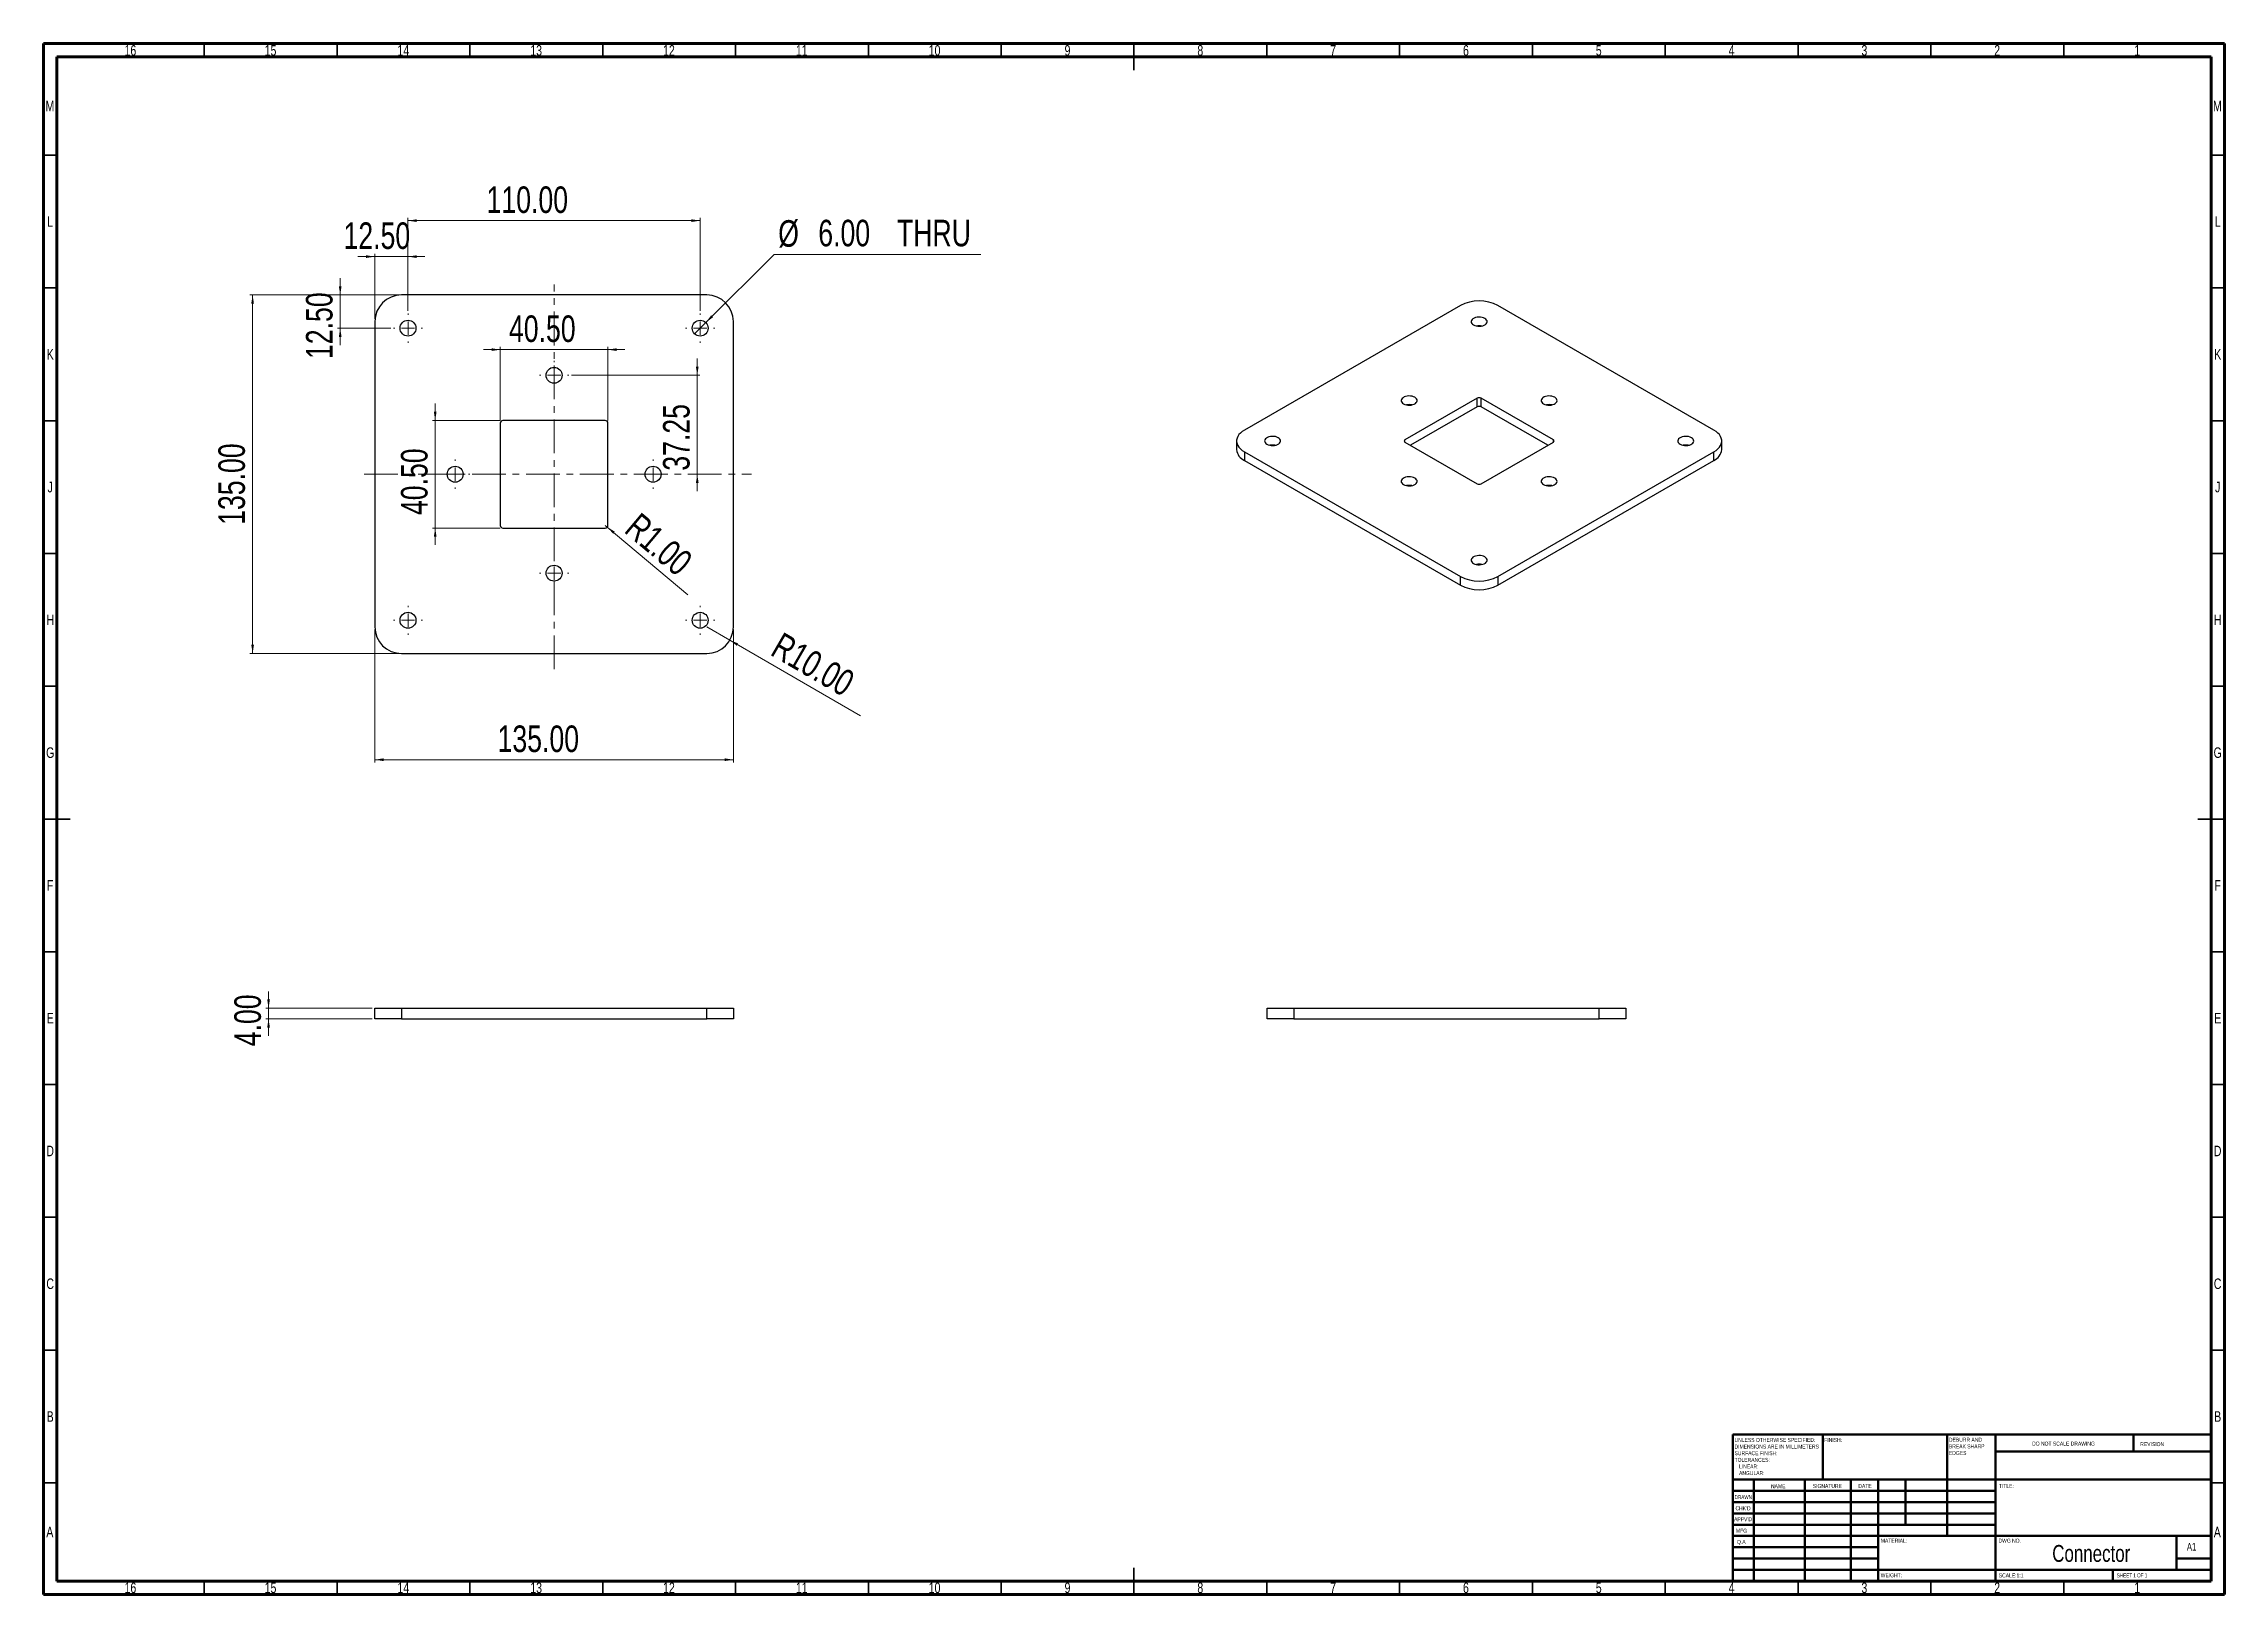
# Model space of a CAD drawing. Header units: millimetres. Extents: x 15 to 836, y 5 to 589.
import ezdxf

# ---------------------------------------------------------------- set-up
doc = ezdxf.new("R2010")
doc.units = ezdxf.units.MM
doc.linetypes.add('CENTERX2', pattern=[20.32, 12.7, -2.54, 2.54, -2.54])
doc.styles.add('SLDTEXTSTYLE0', font='TXT', dxfattribs={"width": 0.75})
doc.styles.add('SLDTEXTSTYLE1', font='TXT', dxfattribs={"width": 0.686449})
doc.styles.add('SLDTEXTSTYLE2', font='TXT', dxfattribs={"width": 0.6875})
doc.dimstyles.new('SLDDIMSTYLE0', dxfattribs={"dimtxt": 10, "dimasz": 3.302, "dimexe": 0, "dimexo": 0.0625, "dimgap": 2.5, "dimtad": 1, "dimrnd": 1e-09, "dimzin": 4, "dimdsep": 46, "dimtxsty": 'SLDTEXTSTYLE0', "dimsah": 1, "dimcen": 0.09, "dimadec": 0, "dimazin": 1, "dimtfac": 1, "dimtmove": 0, "dimatfit": 0, "dimfxl": 0, "dimfrac": 2, "dimtolj": 1, "dimtzin": 12, "dimarcsym": 0})
doc.dimstyles.new('SLDDIMSTYLE1', dxfattribs={"dimtxt": 10, "dimasz": 3.302, "dimexe": 0, "dimexo": 0.0625, "dimgap": 2.5, "dimtad": 1, "dimrnd": 1e-09, "dimzin": 4, "dimdsep": 46, "dimtxsty": 'SLDTEXTSTYLE0', "dimsah": 1, "dimcen": 0.09, "dimadec": 0, "dimazin": 1, "dimtfac": 1, "dimtofl": 0, "dimtmove": 0, "dimatfit": 3, "dimfxl": 0, "dimfrac": 2, "dimtolj": 1, "dimtzin": 12, "dimarcsym": 0})
doc.dimstyles.new('SLDDIMSTYLE2', dxfattribs={"dimtxt": 10, "dimasz": 3.302, "dimexe": 0, "dimexo": 0.0625, "dimgap": 2.5, "dimtad": 1, "dimrnd": 1e-09, "dimzin": 4, "dimdsep": 46, "dimtxsty": 'SLDTEXTSTYLE0', "dimsah": 1, "dimcen": 0, "dimadec": 0, "dimazin": 1, "dimtfac": 1, "dimtofl": 0, "dimtmove": 0, "dimatfit": 3, "dimfxl": 0, "dimfrac": 2, "dimtolj": 1, "dimtzin": 12, "dimarcsym": 0})
doc.dimstyles.new('SLDDIMSTYLE3', dxfattribs={"dimtxt": 10, "dimasz": 3.302, "dimexe": 0, "dimexo": 0.0625, "dimgap": 2.5, "dimtad": 0, "dimtih": 1, "dimtoh": 1, "dimrnd": 1e-09, "dimzin": 4, "dimdsep": 46, "dimtxsty": 'SLDTEXTSTYLE0', "dimblk1": 'NONE', "dimsah": 1, "dimcen": 0, "dimadec": 0, "dimazin": 1, "dimtfac": 1, "dimtmove": 0, "dimatfit": 3, "dimldrblk": 'NONE', "dimfxl": 0, "dimfrac": 2, "dimtolj": 1, "dimtzin": 12, "dimarcsym": 0})
doc.dimstyles.new('SLDDIMSTYLE4', dxfattribs={"dimtxt": 10, "dimasz": 3.302, "dimexe": 0, "dimexo": 0.0625, "dimgap": 2.5, "dimtad": 1, "dimrnd": 1e-09, "dimzin": 12, "dimdsep": 46, "dimtxsty": 'SLDTEXTSTYLE0', "dimsah": 1, "dimcen": 0.09, "dimadec": 0, "dimazin": 3, "dimtfac": 1, "dimtmove": 0, "dimatfit": 0, "dimfxl": 0, "dimfrac": 2, "dimtolj": 1, "dimtzin": 12, "dimarcsym": 0})

# ---------------------------------------------------------------- blocks, each defined once
blk = doc.blocks.new('SW_NOTE_0')
at = {"color": 0, "linetype": 'Continuous', "lineweight": 0, "char_height": 1.5, "attachment_point": 1, "style": 'SLDTEXTSTYLE0'}
for s, insert in [('UNLESS OTHERWISE SPECIFIED:', (0, 1.93)), ('TOLERANCES:', (0, -5.57)), ('SURFACE FINISH:', (0, -3.07)), ('DIMENSIONS ARE IN MILLIMETERS', (0, -0.57)), ('LINEAR:', (1.69, -8.07)), ('ANGULAR:', (1.69, -10.57))]:
    blk.add_mtext(s, dxfattribs=dict(at, insert=insert))
blk = doc.blocks.new('SW_NOTE_0_1')
at = {"color": 0, "linetype": 'Continuous', "lineweight": 0, "char_height": 1.5, "attachment_point": 1, "style": 'SLDTEXTSTYLE0'}
for s, insert in [('DEBURR AND', (0, 1.93)), ('BREAK SHARP', (0, -0.57)), ('EDGES', (0, -3.07))]:
    blk.add_mtext(s, dxfattribs=dict(at, insert=insert))
blk = doc.blocks.new('_D')
at = {"color": 7, "linetype": 'Continuous', "lineweight": 0}
for p, q in [((99.68, 225.74), (99.68, 232.09)), ((138.68, 225.74), (98.68, 225.74)), ((138.68, 221.74), (98.68, 221.74)), ((99.68, 225.74), (99.68, 221.74)), ((99.68, 221.74), (99.68, 215.39))]:
    blk.add_line(p, q, dxfattribs=at)
at = {"color": 7, "linetype": 'Continuous', "lineweight": 18}
for points in [[(99.68, 225.74), (100.19, 229.04), (99.17, 229.04)], [(99.68, 221.74), (99.17, 218.43), (100.19, 218.43)]]:
    blk.add_solid(points, dxfattribs=at)
at = {"color": 7, "linetype": 'Continuous', "lineweight": 18, "insert": (86.79, 211.42), "char_height": 10, "attachment_point": 1, "rotation": 90, "style": 'SLDTEXTSTYLE0'}
blk.add_mtext('4.00', dxfattribs=at)
blk = doc.blocks.new('_D_1')
at = {"color": 7, "linetype": 'Continuous', "lineweight": 0}
for p, q in [((148.68, 494.33), (92.68, 494.33)), ((93.68, 494.33), (93.68, 359.33)), ((148.68, 359.33), (92.68, 359.33))]:
    blk.add_line(p, q, dxfattribs=at)
at = {"color": 7, "linetype": 'Continuous', "lineweight": 18}
for points in [[(93.68, 494.33), (93.17, 491.03), (94.19, 491.03)], [(93.68, 359.33), (94.19, 362.63), (93.17, 362.63)]]:
    blk.add_solid(points, dxfattribs=at)
at = {"color": 7, "linetype": 'Continuous', "lineweight": 18, "insert": (80.79, 407.77), "char_height": 10, "attachment_point": 1, "rotation": 90, "style": 'SLDTEXTSTYLE0'}
blk.add_mtext('135.00', dxfattribs=at)
blk = doc.blocks.new('_D_2')
at = {"color": 7, "linetype": 'Continuous', "lineweight": 0}
for p, q in [((139.68, 368.33), (139.68, 318.33)), ((274.68, 368.33), (274.68, 318.33)), ((139.68, 319.33), (274.68, 319.33))]:
    blk.add_line(p, q, dxfattribs=at)
at = {"color": 7, "linetype": 'Continuous', "lineweight": 18}
for points in [[(139.68, 319.33), (142.98, 318.82), (142.98, 319.84)], [(274.68, 319.33), (271.38, 319.84), (271.38, 318.82)]]:
    blk.add_solid(points, dxfattribs=at)
at = {"color": 7, "linetype": 'Continuous', "lineweight": 18, "insert": (185.9, 332.22), "char_height": 10, "attachment_point": 1, "style": 'SLDTEXTSTYLE0'}
blk.add_mtext('135.00', dxfattribs=at)
blk = doc.blocks.new('_D_3')
at = {"color": 7, "linetype": 'Continuous', "lineweight": 0}
for q in [(264.68, 369.33), (322.57, 335.91)]:
    blk.add_line((273.34, 364.33), q, dxfattribs=at)
at = {"color": 7, "linetype": 'Continuous', "lineweight": 18}
blk.add_solid([(273.34, 364.33), (275.95, 362.24), (276.46, 363.12)], dxfattribs=at)
at = {"color": 7, "linetype": 'Continuous', "lineweight": 18, "insert": (293.15, 367.65), "char_height": 10, "attachment_point": 1, "rotation": 330, "style": 'SLDTEXTSTYLE0'}
blk.add_mtext('R10.00', dxfattribs=at)
blk = doc.blocks.new('_D_4')
at = {"color": 7, "linetype": 'Continuous', "lineweight": 0}
for p, q in [((152.18, 488.33), (152.18, 523.33)), ((152.18, 522.33), (262.18, 522.33)), ((262.18, 488.33), (262.18, 523.33))]:
    blk.add_line(p, q, dxfattribs=at)
at = {"color": 7, "linetype": 'Continuous', "lineweight": 18}
for points in [[(152.18, 522.33), (155.48, 521.82), (155.48, 522.84)], [(262.18, 522.33), (258.88, 522.84), (258.88, 521.82)]]:
    blk.add_solid(points, dxfattribs=at)
at = {"color": 7, "linetype": 'Continuous', "lineweight": 18, "insert": (181.76, 535.22), "char_height": 10, "attachment_point": 1, "style": 'SLDTEXTSTYLE0'}
blk.add_mtext('110.00', dxfattribs=at)
blk = doc.blocks.new('_D_5')
at = {"color": 7, "linetype": 'Continuous', "lineweight": 0}
for p, q in [((264.3, 483.95), (289.97, 509.62)), ((289.97, 509.62), (367.82, 509.62)), ((260.06, 479.71), (264.3, 483.95))]:
    blk.add_line(p, q, dxfattribs=at)
at = {"color": 7, "linetype": 'Continuous', "lineweight": 18}
blk.add_solid([(264.3, 483.95), (267, 485.93), (266.28, 486.65)], dxfattribs=at)
at = {"color": 7, "linetype": 'Continuous', "lineweight": 18, "char_height": 10, "attachment_point": 1, "style": 'SLDTEXTSTYLE0'}
for s, insert in [('%%c', (291.56, 522.51)), ('6.00', (306.64, 522.66)), ('THRU', (336.25, 522.66))]:
    blk.add_mtext(s, dxfattribs=dict(at, insert=insert))
blk = doc.blocks.new('_None')
blk = doc.blocks.new('_D_6')
at = {"color": 7, "linetype": 'Continuous', "lineweight": 0}
for p, q in [((139.68, 485.33), (139.68, 509.78)), ((152.18, 488.33), (152.18, 509.78)), ((139.68, 508.78), (133.33, 508.78)), ((152.18, 508.78), (139.68, 508.78)), ((152.18, 508.78), (158.53, 508.78))]:
    blk.add_line(p, q, dxfattribs=at)
at = {"color": 7, "linetype": 'Continuous', "lineweight": 18}
for points in [[(139.68, 508.78), (136.38, 509.29), (136.38, 508.27)], [(152.18, 508.78), (155.48, 508.27), (155.48, 509.29)]]:
    blk.add_solid(points, dxfattribs=at)
at = {"color": 7, "linetype": 'Continuous', "lineweight": 18, "insert": (127.91, 521.67), "char_height": 10, "attachment_point": 1, "style": 'SLDTEXTSTYLE0'}
blk.add_mtext('12.50', dxfattribs=at)
blk = doc.blocks.new('_D_7')
at = {"color": 7, "linetype": 'Continuous', "lineweight": 0}
for p, q in [((148.68, 494.33), (125.66, 494.33)), ((126.66, 494.33), (126.66, 500.68)), ((126.66, 494.33), (126.66, 481.83)), ((145.68, 481.83), (125.66, 481.83)), ((126.66, 481.83), (126.66, 475.48))]:
    blk.add_line(p, q, dxfattribs=at)
at = {"color": 7, "linetype": 'Continuous', "lineweight": 18}
for points in [[(126.66, 494.33), (127.17, 497.63), (126.15, 497.63)], [(126.66, 481.83), (126.15, 478.53), (127.17, 478.53)]]:
    blk.add_solid(points, dxfattribs=at)
at = {"color": 7, "linetype": 'Continuous', "lineweight": 18, "insert": (113.77, 470.22), "char_height": 10, "attachment_point": 1, "rotation": 90, "style": 'SLDTEXTSTYLE0'}
blk.add_mtext('12.50', dxfattribs=at)
blk = doc.blocks.new('_D_8')
at = {"color": 7, "linetype": 'Continuous', "lineweight": 0}
for p, q in [((186.93, 473.75), (180.58, 473.75)), ((186.93, 447.08), (186.93, 474.75)), ((186.93, 473.75), (227.43, 473.75)), ((227.43, 447.08), (227.43, 474.75)), ((227.43, 473.75), (233.78, 473.75))]:
    blk.add_line(p, q, dxfattribs=at)
at = {"color": 7, "linetype": 'Continuous', "lineweight": 18}
for points in [[(186.93, 473.75), (183.63, 474.26), (183.63, 473.25)], [(227.43, 473.75), (230.73, 473.25), (230.73, 474.26)]]:
    blk.add_solid(points, dxfattribs=at)
at = {"color": 7, "linetype": 'Continuous', "lineweight": 18, "insert": (190.19, 486.64), "char_height": 10, "attachment_point": 1, "style": 'SLDTEXTSTYLE0'}
blk.add_mtext('40.50', dxfattribs=at)
blk = doc.blocks.new('_D_9')
at = {"color": 7, "linetype": 'Continuous', "lineweight": 0}
for p, q in [((162.42, 447.08), (162.42, 453.43)), ((186.93, 447.08), (161.42, 447.08)), ((162.42, 447.08), (162.42, 406.58)), ((186.93, 406.58), (161.42, 406.58)), ((162.42, 406.58), (162.42, 400.23))]:
    blk.add_line(p, q, dxfattribs=at)
at = {"color": 7, "linetype": 'Continuous', "lineweight": 18}
for points in [[(162.42, 447.08), (162.93, 450.38), (161.91, 450.38)], [(162.42, 406.58), (161.91, 403.28), (162.93, 403.28)]]:
    blk.add_solid(points, dxfattribs=at)
at = {"color": 7, "linetype": 'Continuous', "lineweight": 18, "insert": (149.53, 411.46), "char_height": 10, "attachment_point": 1, "rotation": 90, "style": 'SLDTEXTSTYLE0'}
blk.add_mtext('40.50', dxfattribs=at)
blk = doc.blocks.new('_D_10')
at = {"color": 7, "linetype": 'Continuous', "lineweight": 0}
for q in [(226.43, 407.58), (257.51, 381.44)]:
    blk.add_line((227.2, 406.94), q, dxfattribs=at)
at = {"color": 7, "linetype": 'Continuous', "lineweight": 18}
blk.add_solid([(227.2, 406.94), (229.4, 404.42), (230.05, 405.2)], dxfattribs=at)
at = {"color": 7, "linetype": 'Continuous', "lineweight": 18, "insert": (239.58, 412.87), "char_height": 10, "attachment_point": 1, "rotation": 319.93144, "style": 'SLDTEXTSTYLE0'}
blk.add_mtext('R1.00', dxfattribs=at)
blk = doc.blocks.new('_D_11')
at = {"color": 7, "linetype": 'Continuous', "lineweight": 0}
for p, q in [((261.08, 464.08), (261.08, 470.43)), ((213.68, 464.08), (262.08, 464.08)), ((261.08, 464.08), (261.08, 426.83)), ((261.08, 426.83), (261.08, 420.48))]:
    blk.add_line(p, q, dxfattribs=at)
at = {"color": 7, "linetype": 'Continuous', "lineweight": 18}
for points in [[(261.08, 464.08), (261.59, 467.38), (260.57, 467.38)], [(261.08, 426.83), (260.57, 423.53), (261.59, 423.53)]]:
    blk.add_solid(points, dxfattribs=at)
at = {"color": 7, "linetype": 'Continuous', "lineweight": 18, "insert": (248.19, 428.17), "char_height": 10, "attachment_point": 1, "rotation": 90, "style": 'SLDTEXTSTYLE0'}
blk.add_mtext('37.25', dxfattribs=at)
blk = doc.blocks.new('SW_CENTERMARKSYMBOL_0')
at = {"color": 0, "linetype": 'Continuous', "lineweight": 18}
for p, q in [((-5, 0), (-5.5, 0)), ((0, 0), (-2.5, 0)), ((0, 5), (0, 5.5)), ((0, 0), (0, 2.5)), ((0, 0), (0, -2.5)), ((0, 0), (2.5, 0)), ((5, 0), (5.5, 0)), ((0, -5), (0, -5.5))]:
    blk.add_line(p, q, dxfattribs=at)
blk = doc.blocks.new('SW_CENTERMARKSYMBOL_1')
at = {"color": 0, "linetype": 'Continuous', "lineweight": 18}
for p, q in [((-5, 0), (-5.5, 0)), ((0, 0), (-2.5, 0)), ((0, 5), (0, 5.5)), ((0, 0), (0, 2.5)), ((0, 0), (0, -2.5)), ((0, 0), (2.5, 0)), ((5, 0), (5.5, 0)), ((0, -5), (0, -5.5))]:
    blk.add_line(p, q, dxfattribs=at)
blk = doc.blocks.new('SW_CENTERMARKSYMBOL_2')
at = {"color": 0, "linetype": 'Continuous', "lineweight": 18}
for p, q in [((-5, 0), (-5.5, 0)), ((0, 0), (-2.5, 0)), ((0, 5), (0, 5.5)), ((0, 0), (0, 2.5)), ((0, 0), (0, -2.5)), ((0, 0), (2.5, 0)), ((5, 0), (5.5, 0)), ((0, -5), (0, -5.5))]:
    blk.add_line(p, q, dxfattribs=at)
blk = doc.blocks.new('SW_CENTERMARKSYMBOL_3')
at = {"color": 0, "linetype": 'Continuous', "lineweight": 18}
for p, q in [((-5, 0), (-5.5, 0)), ((0, 0), (-2.5, 0)), ((0, 5), (0, 5.5)), ((0, 0), (0, 2.5)), ((0, 0), (0, -2.5)), ((0, 0), (2.5, 0)), ((5, 0), (5.5, 0)), ((0, -5), (0, -5.5))]:
    blk.add_line(p, q, dxfattribs=at)
blk = doc.blocks.new('SW_CENTERMARKSYMBOL_4')
at = {"color": 0, "linetype": 'Continuous', "lineweight": 18}
for p, q in [((-5, 0), (-5.5, 0)), ((0, 0), (-2.5, 0)), ((0, 5), (0, 5.5)), ((0, 0), (0, 2.5)), ((0, 0), (0, -2.5)), ((0, 0), (2.5, 0)), ((5, 0), (5.5, 0)), ((0, -5), (0, -5.5))]:
    blk.add_line(p, q, dxfattribs=at)
blk = doc.blocks.new('SW_CENTERMARKSYMBOL_5')
at = {"color": 0, "linetype": 'Continuous', "lineweight": 18}
for p, q in [((-5, 0), (-5.5, 0)), ((0, 0), (-2.5, 0)), ((0, 5), (0, 5.5)), ((0, 0), (0, 2.5)), ((0, 0), (0, -2.5)), ((0, 0), (2.5, 0)), ((5, 0), (5.5, 0)), ((0, -5), (0, -5.5))]:
    blk.add_line(p, q, dxfattribs=at)
blk = doc.blocks.new('SW_CENTERMARKSYMBOL_6')
at = {"color": 0, "linetype": 'Continuous', "lineweight": 18}
for p, q in [((-5, 0), (-5.5, 0)), ((0, 0), (-2.5, 0)), ((0, 5), (0, 5.5)), ((0, 0), (0, 2.5)), ((0, 0), (0, -2.5)), ((0, 0), (2.5, 0)), ((5, 0), (5.5, 0)), ((0, -5), (0, -5.5))]:
    blk.add_line(p, q, dxfattribs=at)
blk = doc.blocks.new('SW_CENTERMARKSYMBOL_7')
at = {"color": 0, "linetype": 'Continuous', "lineweight": 18}
for p, q in [((-5, 0), (-5.5, 0)), ((0, 0), (-2.5, 0)), ((0, 5), (0, 5.5)), ((0, 0), (0, 2.5)), ((0, 0), (0, -2.5)), ((0, 0), (2.5, 0)), ((5, 0), (5.5, 0)), ((0, -5), (0, -5.5))]:
    blk.add_line(p, q, dxfattribs=at)

msp = doc.modelspace()

# ---------------------------------------------------------------- linework, layer by layer
at = {"color": 7, "linetype": 'Continuous', "lineweight": 70}
for p, q in [((15, 5), (15, 589)), ((15, 589), (836, 589)), ((20, 10), (20, 584)), ((20, 584), (831, 584)), ((831, 584), (831, 10)), ((836, 589), (836, 5)), ((831, 10), (20, 10)), ((836, 5), (15, 5))]:
    msp.add_line(p, q, dxfattribs=at)
at = {"color": 7, "linetype": 'Continuous', "lineweight": 35}
for p, q in [((75.5, 584), (75.5, 589)), ((125.5, 584), (125.5, 589)), ((175.5, 584), (175.5, 589)), ((225.5, 584), (225.5, 589)), ((275.5, 584), (275.5, 589)), ((325.5, 584), (325.5, 589)), ((375.5, 584), (375.5, 589)), ((425.5, 589), (425.5, 579)), ((425.5, 584), (425.5, 589)), ((475.5, 584), (475.5, 589)), ((525.5, 584), (525.5, 589)), ((575.5, 584), (575.5, 589)), ((625.5, 584), (625.5, 589)), ((675.5, 584), (675.5, 589)), ((725.5, 584), (725.5, 589)), ((775.5, 584), (775.5, 589)), ((20, 547), (15, 547)), ((831, 547), (836, 547)), ((20, 497), (15, 497)), ((831, 497), (836, 497)), ((20, 447), (15, 447)), ((831, 447), (836, 447)), ((20, 397), (15, 397)), ((831, 397), (836, 397)), ((20, 347), (15, 347)), ((831, 347), (836, 347)), ((15, 297), (25, 297)), ((20, 297), (15, 297)), ((836, 297), (826, 297)), ((831, 297), (836, 297)), ((20, 247), (15, 247)), ((831, 247), (836, 247)), ((20, 197), (15, 197)), ((831, 197), (836, 197)), ((20, 147), (15, 147)), ((831, 147), (836, 147)), ((20, 97), (15, 97)), ((831, 97), (836, 97)), ((20, 47), (15, 47)), ((831, 47), (836, 47)), ((75.5, 10), (75.5, 5)), ((125.5, 10), (125.5, 5)), ((175.5, 10), (175.5, 5)), ((225.5, 10), (225.5, 5)), ((275.5, 10), (275.5, 5)), ((325.5, 10), (325.5, 5)), ((375.5, 10), (375.5, 5)), ((425.5, 5), (425.5, 15)), ((425.5, 10), (425.5, 5)), ((475.5, 10), (475.5, 5)), ((525.5, 10), (525.5, 5)), ((575.5, 10), (575.5, 5)), ((625.5, 10), (625.5, 5)), ((675.5, 10), (675.5, 5)), ((725.5, 10), (725.5, 5)), ((775.5, 10), (775.5, 5))]:
    msp.add_line(p, q, dxfattribs=at)
at = {"color": 7, "linetype": 'Continuous', "lineweight": 25}
for p, q in [((264.681, 494.331), (149.681, 494.331)), ((548.372, 490.394), (467.055, 443.451)), ((643.831, 443.451), (562.514, 490.394)), ((139.681, 484.331), (139.681, 369.331)), ((274.681, 369.331), (274.681, 484.331)), ((554.736, 455.493), (527.512, 439.777)), ((554.736, 452.227), (529.634, 437.736)), ((554.736, 452.227), (554.736, 455.493)), ((583.374, 439.777), (556.15, 455.493)), ((556.15, 452.227), (556.15, 455.493)), ((581.252, 437.736), (556.15, 452.227)), ((186.931, 446.081), (186.931, 407.581)), ((226.431, 447.081), (187.931, 447.081)), ((227.431, 407.581), (227.431, 446.081)), ((464.126, 439.369), (464.126, 436.103)), ((467.055, 435.287), (548.372, 388.343)), ((467.055, 435.287), (467.055, 432.021)), ((527.512, 438.961), (554.736, 423.245)), ((556.15, 423.245), (583.374, 438.961)), ((562.514, 388.343), (643.831, 435.287)), ((643.831, 432.021), (643.831, 435.287)), ((646.76, 436.103), (646.76, 439.369)), ((467.055, 432.021), (548.372, 385.077)), ((562.514, 385.077), (643.831, 432.021)), ((187.931, 406.581), (226.431, 406.581)), ((548.372, 385.077), (548.372, 388.343)), ((562.514, 388.343), (562.514, 385.077)), ((149.681, 359.331), (264.681, 359.331)), ((139.681, 221.736), (139.681, 225.736)), ((139.681, 225.736), (149.681, 225.736)), ((149.681, 221.736), (139.681, 221.736)), ((149.681, 225.736), (149.681, 221.736)), ((149.681, 225.736), (264.681, 225.736)), ((149.681, 221.736), (264.681, 221.736)), ((264.681, 221.736), (264.681, 225.736)), ((264.681, 225.736), (274.681, 225.736)), ((274.681, 221.736), (264.681, 221.736)), ((274.681, 225.736), (274.681, 221.736)), ((475.675, 221.736), (475.675, 225.736)), ((475.675, 225.736), (485.675, 225.736)), ((485.675, 221.736), (475.675, 221.736)), ((485.675, 225.736), (485.675, 221.736)), ((485.675, 225.736), (600.675, 225.736)), ((485.675, 221.736), (600.675, 221.736)), ((600.675, 221.736), (600.675, 225.736)), ((600.675, 225.736), (610.675, 225.736)), ((610.675, 221.736), (600.675, 221.736)), ((610.675, 225.736), (610.675, 221.736))]:
    msp.add_line(p, q, dxfattribs=at)
at = {"color": 7, "linetype": 'CENTERX2', "lineweight": 18}
for p, q in [((207.181, 353.45), (207.181, 498.302)), ((135.647, 426.831), (281.459, 426.831))]:
    msp.add_line(p, q, dxfattribs=at)
at = {"color": 8, "linetype": 'Continuous', "lineweight": 25}
for p, q in [((527.512, 438.961), (527.512, 439.777)), ((583.374, 438.961), (583.374, 439.777))]:
    msp.add_line(p, q, dxfattribs=at)
at = {"color": 7, "linetype": 'Continuous', "lineweight": 50}
for p, q in [((651, 65.25), (831, 65.25)), ((651, 65.25), (651, 10)), ((684.8, 48.25), (684.8, 65.25)), ((731.6, 65.25), (731.6, 27)), ((749.8, 65.25), (749.8, 10)), ((831, 58.875), (749.8, 58.875)), ((801.8, 58.875), (801.8, 65.25)), ((831, 48.25), (651, 48.25)), ((749.8, 44), (651, 44)), ((658.8, 48.25), (658.8, 10)), ((677.991, 48.25), (677.991, 10)), ((695.399, 48.25), (695.399, 10)), ((705.6, 10), (705.6, 48.25)), ((716, 31.25), (716, 48.25)), ((749.8, 39.75), (651, 39.75)), ((749.8, 35.5), (651, 35.5)), ((749.8, 31.25), (651, 31.25)), ((705.6, 27), (651, 27)), ((705.6, 27), (831, 27)), ((818, 14.25), (818, 27)), ((705.6, 22.75), (651, 22.75)), ((705.6, 18.5), (651, 18.5)), ((831, 18.5), (818, 18.5)), ((651, 14.25), (831, 14.25)), ((794, 10), (794, 14.25))]:
    msp.add_line(p, q, dxfattribs=at)
at = {"color": 7, "linetype": 'Continuous', "lineweight": 25, "flags": 128}
for points in [[(553.322, 483.047), (553.809, 482.819), (554.368, 482.655), (554.974, 482.561), (555.6, 482.542), (556.219, 482.599), (556.805, 482.728), (557.331, 482.926), (557.774, 483.182), (558.116, 483.485), (558.341, 483.823), (558.439, 484.181), (558.406, 484.542), (558.244, 484.892), (557.959, 485.215), (557.564, 485.496), (557.077, 485.724), (556.518, 485.888), (555.912, 485.982), (555.286, 486.001), (554.666, 485.944), (554.081, 485.815), (553.555, 485.617), (553.111, 485.361), (552.77, 485.058), (552.545, 484.72), (552.447, 484.362), (552.48, 484.001), (552.642, 483.651), (552.927, 483.328), (553.322, 483.047)], [(526.982, 453.35), (527.469, 453.122), (528.028, 452.958), (528.634, 452.864), (529.26, 452.845), (529.88, 452.902), (530.465, 453.031), (530.991, 453.229), (531.435, 453.485), (531.776, 453.788), (532.001, 454.126), (532.099, 454.484), (532.066, 454.846), (531.904, 455.195), (531.619, 455.518), (531.224, 455.799), (530.737, 456.027), (530.178, 456.191), (529.572, 456.285), (528.946, 456.304), (528.327, 456.247), (527.741, 456.118), (527.215, 455.92), (526.772, 455.664), (526.43, 455.361), (526.205, 455.023), (526.107, 454.665), (526.14, 454.304), (526.302, 453.954), (526.587, 453.631), (526.982, 453.35)], [(579.661, 453.35), (580.149, 453.122), (580.708, 452.958), (581.313, 452.864), (581.94, 452.845), (582.559, 452.902), (583.145, 453.031), (583.671, 453.229), (584.114, 453.485), (584.456, 453.788), (584.68, 454.126), (584.779, 454.484), (584.746, 454.846), (584.583, 455.195), (584.299, 455.518), (583.904, 455.799), (583.417, 456.027), (582.858, 456.191), (582.252, 456.285), (581.626, 456.304), (581.006, 456.247), (580.421, 456.118), (579.895, 455.92), (579.451, 455.664), (579.11, 455.361), (578.885, 455.023), (578.787, 454.665), (578.82, 454.304), (578.982, 453.954), (579.267, 453.631), (579.661, 453.35)], [(467.055, 443.451), (466.254, 442.929), (465.568, 442.356), (465.007, 441.738), (464.578, 441.086), (464.289, 440.41), (464.144, 439.718), (464.144, 439.02), (464.289, 438.328), (464.578, 437.652), (465.007, 437), (465.568, 436.382), (466.254, 435.809), (467.055, 435.287)], [(643.831, 435.287), (644.632, 435.809), (645.318, 436.382), (645.879, 437), (646.307, 437.652), (646.596, 438.328), (646.742, 439.02), (646.742, 439.718), (646.596, 440.41), (646.307, 441.086), (645.879, 441.738), (645.318, 442.356), (644.632, 442.929), (643.831, 443.451)], [(475.54, 438.144), (476.027, 437.917), (476.586, 437.752), (477.192, 437.658), (477.818, 437.639), (478.438, 437.696), (479.023, 437.826), (479.549, 438.023), (479.993, 438.279), (480.334, 438.583), (480.559, 438.921), (480.657, 439.278), (480.624, 439.64), (480.462, 439.99), (480.177, 440.312), (479.782, 440.594), (479.295, 440.821), (478.736, 440.986), (478.13, 441.08), (477.504, 441.098), (476.885, 441.042), (476.299, 440.912), (475.773, 440.715), (475.33, 440.459), (474.988, 440.155), (474.763, 439.817), (474.665, 439.46), (474.698, 439.098), (474.86, 438.748), (475.145, 438.426), (475.54, 438.144)], [(631.103, 438.144), (631.591, 437.917), (632.15, 437.752), (632.755, 437.658), (633.382, 437.639), (634.001, 437.696), (634.587, 437.826), (635.113, 438.023), (635.556, 438.279), (635.898, 438.583), (636.122, 438.921), (636.221, 439.278), (636.188, 439.64), (636.025, 439.99), (635.741, 440.312), (635.346, 440.594), (634.859, 440.821), (634.3, 440.986), (633.694, 441.08), (633.068, 441.098), (632.448, 441.042), (631.863, 440.912), (631.337, 440.715), (630.893, 440.459), (630.552, 440.155), (630.327, 439.817), (630.229, 439.46), (630.262, 439.098), (630.424, 438.748), (630.709, 438.426), (631.103, 438.144)], [(526.982, 422.939), (527.469, 422.711), (528.028, 422.547), (528.634, 422.453), (529.26, 422.434), (529.88, 422.491), (530.465, 422.62), (530.991, 422.817), (531.435, 423.073), (531.776, 423.377), (532.001, 423.715), (532.099, 424.073), (532.066, 424.434), (531.904, 424.784), (531.619, 425.107), (531.224, 425.388), (530.737, 425.616), (530.178, 425.78), (529.572, 425.874), (528.946, 425.893), (528.327, 425.836), (527.741, 425.706), (527.215, 425.509), (526.772, 425.253), (526.43, 424.95), (526.205, 424.612), (526.107, 424.254), (526.14, 423.892), (526.302, 423.543), (526.587, 423.22), (526.982, 422.939)], [(579.661, 422.939), (580.149, 422.711), (580.708, 422.547), (581.313, 422.453), (581.94, 422.434), (582.559, 422.491), (583.145, 422.62), (583.671, 422.817), (584.114, 423.073), (584.456, 423.377), (584.68, 423.715), (584.779, 424.073), (584.746, 424.434), (584.583, 424.784), (584.299, 425.107), (583.904, 425.388), (583.417, 425.616), (582.858, 425.78), (582.252, 425.874), (581.626, 425.893), (581.006, 425.836), (580.421, 425.706), (579.895, 425.509), (579.451, 425.253), (579.11, 424.95), (578.885, 424.612), (578.787, 424.254), (578.82, 423.892), (578.982, 423.543), (579.267, 423.22), (579.661, 422.939)], [(553.322, 393.242), (553.809, 393.014), (554.368, 392.85), (554.974, 392.756), (555.6, 392.737), (556.219, 392.794), (556.805, 392.923), (557.331, 393.121), (557.774, 393.377), (558.116, 393.68), (558.341, 394.018), (558.439, 394.376), (558.406, 394.737), (558.244, 395.087), (557.959, 395.41), (557.564, 395.691), (557.077, 395.919), (556.518, 396.083), (555.912, 396.177), (555.286, 396.196), (554.666, 396.139), (554.081, 396.01), (553.555, 395.812), (553.111, 395.556), (552.77, 395.253), (552.545, 394.915), (552.447, 394.557), (552.48, 394.196), (552.642, 393.846), (552.927, 393.523), (553.322, 393.242)]]:
    msp.add_lwpolyline(points, dxfattribs=at)
at = {"color": 7, "linetype": 'Continuous', "lineweight": 25}
for centre in [(152.181, 481.831), (262.181, 481.831), (207.181, 464.081), (169.931, 426.831), (244.431, 426.831), (207.181, 389.581), (152.181, 371.831), (262.181, 371.831)]:
    msp.add_circle(centre, 3, dxfattribs=at)
for centre, radius, start, end in [((149.681, 484.331), 10, 90, 180), ((264.681, 484.331), 10, 0, 90), ((555.443, 476.797), 15.326, 62.524312, 117.475688), ((555.443, 477.667), 5.071, 78.641425, 101.358575), ((529.103, 447.97), 5.071, 78.641425, 101.358575), ((555.443, 454.128), 1.537, 62.609672, 117.390328), ((555.443, 450.862), 1.537, 62.609672, 117.390328), ((581.783, 447.97), 5.071, 78.641425, 101.358575), ((187.931, 446.081), 1, 90, 180), ((226.431, 446.081), 1, 0, 90), ((468.96, 436.48), 4.849, 184.458267, 246.861874), ((477.661, 432.764), 5.071, 78.641425, 101.358575), ((527.667, 439.369), 0.437, 110.783421, 249.216579), ((583.219, 439.369), 0.437, 290.783421, 69.216579), ((633.225, 432.764), 5.071, 78.641425, 101.358575), ((641.676, 436.659), 5.115, 294.923998, 353.755861), ((529.103, 417.559), 5.071, 78.641425, 101.358575), ((555.443, 424.61), 1.537, 242.609672, 297.390328), ((581.783, 417.559), 5.071, 78.641425, 101.358575), ((187.931, 407.581), 1, 180, 270), ((226.431, 407.581), 1, 270, 0), ((555.443, 401.941), 15.326, 242.524312, 297.475688), ((555.443, 387.862), 5.071, 78.641425, 101.358575), ((555.443, 398.675), 15.326, 242.524312, 297.475688), ((149.681, 369.331), 10, 180, 270), ((264.681, 369.331), 10, 270, 0)]:
    msp.add_arc(centre, radius, start, end, dxfattribs=at)

# ---------------------------------------------------------------- block references
at = {"color": 7, "linetype": 'Continuous', "lineweight": 0}
for name, p in [('SW_CENTERMARKSYMBOL_4', (152.181, 481.831)), ('SW_CENTERMARKSYMBOL_5', (262.181, 481.831)), ('SW_CENTERMARKSYMBOL_2', (207.181, 464.081)), ('SW_CENTERMARKSYMBOL_3', (169.931, 426.831)), ('SW_CENTERMARKSYMBOL_1', (244.431, 426.831)), ('SW_CENTERMARKSYMBOL_0', (207.181, 389.581)), ('SW_CENTERMARKSYMBOL_7', (152.181, 371.831)), ('SW_CENTERMARKSYMBOL_6', (262.181, 371.831)), ('SW_NOTE_0', (651.594, 61.987)), ('SW_NOTE_0_1', (732.309, 62.069))]:
    msp.add_blockref(name, p, dxfattribs=at)

# ---------------------------------------------------------------- texts
for s, insert, char_height, attachment_point, style in [('16', (47.67, 588.418), 3.9687, 2, 'SLDTEXTSTYLE0'), ('15', (100.42, 588.418), 3.9687, 2, 'SLDTEXTSTYLE0'), ('14', (150.42, 588.418), 3.9687, 2, 'SLDTEXTSTYLE0'), ('13', (200.42, 588.418), 3.9687, 2, 'SLDTEXTSTYLE0'), ('12', (250.42, 588.418), 3.9687, 2, 'SLDTEXTSTYLE0'), ('11', (300.42, 588.418), 3.9687, 2, 'SLDTEXTSTYLE0'), ('10', (350.42, 588.418), 3.9687, 2, 'SLDTEXTSTYLE0'), ('9', (400.46, 588.418), 3.969, 2, 'SLDTEXTSTYLE0'), ('8', (450.46, 588.418), 3.969, 2, 'SLDTEXTSTYLE0'), ('7', (500.46, 588.418), 3.969, 2, 'SLDTEXTSTYLE0'), ('6', (550.46, 588.418), 3.969, 2, 'SLDTEXTSTYLE0'), ('5', (600.46, 588.418), 3.969, 2, 'SLDTEXTSTYLE0'), ('4', (650.46, 588.418), 3.969, 2, 'SLDTEXTSTYLE0'), ('3', (700.46, 588.418), 3.969, 2, 'SLDTEXTSTYLE0'), ('2', (750.46, 588.418), 3.969, 2, 'SLDTEXTSTYLE0'), ('1', (803.21, 588.418), 3.969, 2, 'SLDTEXTSTYLE0'), ('M', (17.362, 567.474), 3.969, 2, 'SLDTEXTSTYLE0'), ('M', (833.362, 567.474), 3.969, 2, 'SLDTEXTSTYLE0'), ('L', (17.455, 523.974), 3.969, 2, 'SLDTEXTSTYLE0'), ('L', (833.455, 523.974), 3.969, 2, 'SLDTEXTSTYLE0'), ('K', (17.489, 473.974), 3.969, 2, 'SLDTEXTSTYLE0'), ('K', (833.489, 473.974), 3.969, 2, 'SLDTEXTSTYLE0'), ('J', (17.465, 423.974), 3.969, 2, 'SLDTEXTSTYLE0'), ('J', (833.465, 423.974), 3.969, 2, 'SLDTEXTSTYLE0'), ('H', (17.49, 373.974), 3.969, 2, 'SLDTEXTSTYLE0'), ('H', (833.49, 373.974), 3.969, 2, 'SLDTEXTSTYLE0'), ('G', (17.487, 323.974), 3.969, 2, 'SLDTEXTSTYLE0'), ('G', (833.487, 323.974), 3.969, 2, 'SLDTEXTSTYLE0'), ('F', (17.458, 273.974), 3.969, 2, 'SLDTEXTSTYLE0'), ('F', (833.458, 273.974), 3.969, 2, 'SLDTEXTSTYLE0'), ('E', (17.508, 223.974), 3.969, 2, 'SLDTEXTSTYLE0'), ('E', (833.508, 223.974), 3.969, 2, 'SLDTEXTSTYLE0'), ('D', (17.453, 173.974), 3.969, 2, 'SLDTEXTSTYLE0'), ('D', (833.453, 173.974), 3.969, 2, 'SLDTEXTSTYLE0'), ('C', (17.459, 123.974), 3.969, 2, 'SLDTEXTSTYLE0'), ('C', (833.459, 123.974), 3.969, 2, 'SLDTEXTSTYLE0'), ('B', (17.471, 73.974), 3.969, 2, 'SLDTEXTSTYLE0'), ('B', (833.471, 73.974), 3.969, 2, 'SLDTEXTSTYLE0'), ('FINISH:', (685.371, 63.919), 1.5, 1, 'SLDTEXTSTYLE0'), ('DO NOT SCALE DRAWING', (763.615, 62.533), 1.5, 1, 'SLDTEXTSTYLE0'), ('REVISION', (804.328, 62.335), 1.5, 1, 'SLDTEXTSTYLE0'), ('DRAWN', (651.643, 42.385), 1.5, 1, 'SLDTEXTSTYLE1'), ('NAME', (665.322, 46.501), 1.5, 1, 'SLDTEXTSTYLE0'), ('SIGNATURE', (681.034, 46.562), 1.5, 1, 'SLDTEXTSTYLE0'), ('DATE', (698.215, 46.576), 1.5, 1, 'SLDTEXTSTYLE0'), ('TITLE:', (751.09, 46.576), 1.5, 1, 'SLDTEXTSTYLE0'), ("APPV'D", (651.402, 34.066), 1.5, 1, 'SLDTEXTSTYLE0'), ("CHK'D", (651.939, 38.162), 1.5, 1, 'SLDTEXTSTYLE0'), ('A', (17.34, 30.474), 3.969, 2, 'SLDTEXTSTYLE0'), ('MFG', (652.124, 29.716), 1.5, 1, 'SLDTEXTSTYLE0'), ('Q.A', (652.509, 25.505), 1.5, 1, 'SLDTEXTSTYLE0'), ('MATERIAL:', (706.646, 25.986), 1.5, 1, 'SLDTEXTSTYLE0'), ('DWG NO.', (750.953, 25.986), 1.5, 1, 'SLDTEXTSTYLE0'), ('A', (833.34, 30.474), 3.969, 2, 'SLDTEXTSTYLE0'), ('Connector', (785.884, 23.607), 6.35, 2, 'SLDTEXTSTYLE0'), ('A1', (821.871, 24.406), 2.9104, 1, 'SLDTEXTSTYLE0'), ('16', (47.67, 9.474), 3.9687, 2, 'SLDTEXTSTYLE0'), ('15', (100.42, 9.474), 3.9687, 2, 'SLDTEXTSTYLE0'), ('14', (150.42, 9.474), 3.9687, 2, 'SLDTEXTSTYLE0'), ('13', (200.42, 9.474), 3.9687, 2, 'SLDTEXTSTYLE0'), ('12', (250.42, 9.474), 3.9687, 2, 'SLDTEXTSTYLE0'), ('11', (300.42, 9.474), 3.9687, 2, 'SLDTEXTSTYLE0'), ('10', (350.42, 9.474), 3.9687, 2, 'SLDTEXTSTYLE0'), ('9', (400.46, 9.474), 3.969, 2, 'SLDTEXTSTYLE0'), ('8', (450.46, 9.474), 3.969, 2, 'SLDTEXTSTYLE0'), ('7', (500.46, 9.474), 3.969, 2, 'SLDTEXTSTYLE0'), ('6', (550.46, 9.474), 3.969, 2, 'SLDTEXTSTYLE0'), ('5', (600.46, 9.474), 3.969, 2, 'SLDTEXTSTYLE0'), ('4', (650.46, 9.474), 3.969, 2, 'SLDTEXTSTYLE0'), ('3', (700.46, 9.474), 3.969, 2, 'SLDTEXTSTYLE0'), ('WEIGHT:', (706.618, 12.949), 1.4986, 1, 'SLDTEXTSTYLE0'), ('2', (750.46, 9.474), 3.969, 2, 'SLDTEXTSTYLE0'), ('SCALE:1:1', (751.074, 12.9), 1.5, 1, 'SLDTEXTSTYLE0'), ('SHEET 1 OF 1', (795.478, 12.9), 1.5, 1, 'SLDTEXTSTYLE2'), ('1', (803.21, 9.474), 3.969, 2, 'SLDTEXTSTYLE0')]:
    msp.add_mtext(s, dxfattribs=dict(at, insert=insert, char_height=char_height, attachment_point=attachment_point, style=style))

# ---------------------------------------------------------------- dimensions: what is measured, and where the dimension line sits
at = {"color": 7, "linetype": 'Continuous', "lineweight": 18}
for base, p1, p2, dimstyle, picture, middle in [((262.181, 522.331), (152.181, 487.331), (262.181, 487.331), 'SLDDIMSTYLE1', '_D_4', (202.084, 522.331)), ((139.681, 508.781), (152.181, 487.331), (139.681, 484.331), 'SLDDIMSTYLE0', '_D_6', (144.539, 508.781)), ((227.431, 473.753), (186.931, 446.081), (227.431, 446.081), 'SLDDIMSTYLE0', '_D_8', (206.816, 473.753)), ((274.681, 319.331), (139.681, 369.331), (274.681, 369.331), 'SLDDIMSTYLE1', '_D_2', (206.217, 319.331))]:
    dim = msp.add_linear_dim(base=base, p1=p1, p2=p2, dimstyle=dimstyle, dxfattribs=at)
    dim.commit()
    dim.dimension.update_dxf_attribs({"geometry": picture, "text_midpoint": middle, "dimtype": 160})
dim = msp.add_diameter_dim_2p(p1=(260.06, 479.71), p2=(264.302, 483.953), text='<> THRU', dimstyle='SLDDIMSTYLE3', dxfattribs=at)
dim.commit()
dim.dimension.update_dxf_attribs({"geometry": '_D_5', "text_midpoint": (329.69, 517.635), "dimtype": 163})
for base, p1, p2, dimstyle, picture, middle in [((126.662, 481.831), (149.681, 494.331), (146.681, 481.831), 'SLDDIMSTYLE0', '_D_7', (126.662, 486.841)), ((93.681, 359.331), (149.681, 494.331), (149.681, 359.331), 'SLDDIMSTYLE1', '_D_1', (93.681, 428.088)), ((261.08, 426.831), (212.681, 464.081), (281.459, 426.831), 'SLDDIMSTYLE4', '_D_11', (261.08, 444.798)), ((162.418, 406.581), (187.931, 447.081), (187.931, 406.581), 'SLDDIMSTYLE0', '_D_9', (162.418, 428.088)), ((99.681, 221.736), (139.681, 225.736), (139.681, 221.736), 'SLDDIMSTYLE0', '_D', (99.681, 224.346))]:
    dim = msp.add_linear_dim(base=base, p1=p1, p2=p2, angle=90, dimstyle=dimstyle, dxfattribs=at)
    dim.commit()
    dim.dimension.update_dxf_attribs({"geometry": picture, "text_midpoint": middle, "dimtype": 160})
for center, mpoint, picture, middle in [((226.431, 407.581), (227.196, 406.938), '_D_10', (245.422, 391.607)), ((264.681, 369.331), (273.341, 364.331), '_D_3', (305.238, 345.916))]:
    dim = msp.add_radius_dim(center=center, mpoint=mpoint, dimstyle='SLDDIMSTYLE2', dxfattribs=at)
    dim.commit()
    dim.dimension.update_dxf_attribs({"geometry": picture, "text_midpoint": middle, "dimtype": 164})

doc.saveas('drawing.dxf')
